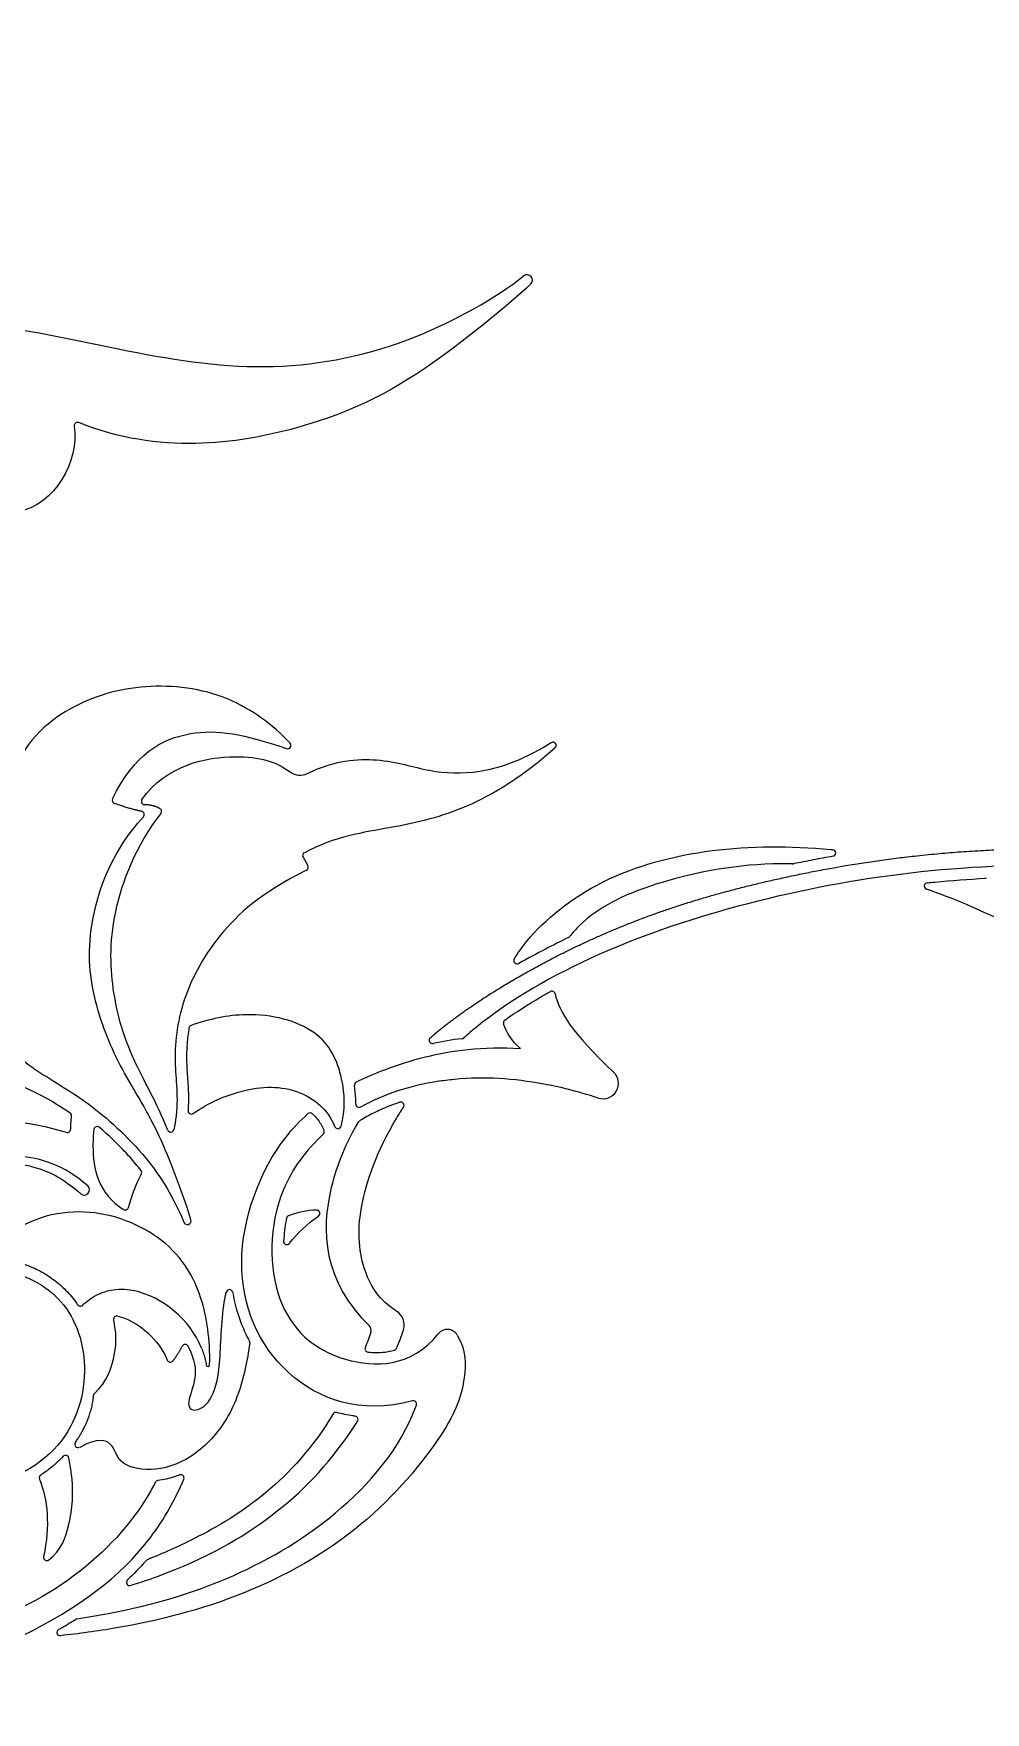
# Model space of a CAD drawing. Header units: millimetres. Extents: x -100 to 100, y -104 to 91.
# Drawn here: x 10.94 to 20.34, y -89.63 to -73.05 of the extents above; entities that cross this region are included whole.
import ezdxf

# ---------------------------------------------------------------- set-up
doc = ezdxf.new("R2010")
doc.units = ezdxf.units.MM
doc.header["$MEASUREMENT"] = 0
doc.layers.add('Layer 03', color=5, linetype='Continuous')

msp = doc.modelspace()

# ---------------------------------------------------------------- linework, layer by layer
at = {"layer": 'Layer 03'}
msp.add_line((13.605, -81.185), (13.653, -81.268), dxfattribs=at)
for centre, radius, start, end in [((15.816, -75.489), 0.0534, 312.4212, 127.9903), ((11.379, -76.925), 0.0323, 68.0891, 188.3718), ((13.454, -80.082), 0.0323, 251.0015, 42.5286), ((16.072, -80.082), 0.0323, 311.4751, 121.0222), ((13.576, -80.211), 0.164, 233.994, 295.7905), ((11.754, -80.623), 0.0323, 154.6472, 250.4605), ((12.041, -80.634), 0.0323, 144.6623, 267.3207), ((12.006, -80.764), 0.0323, 317.1356, 78.8952), ((12.177, -80.733), 0.0323, 321.9534, 60.4121), ((13.633, -81.169), 0.0323, 117.8769, 209.9325), ((18.832, -81.143), 0.0323, 280.0816, 84.524), ((13.625, -81.284), 0.0323, 296.6807, 29.9325), ((18.44, -81.219), 0.0323, 268.4774, 281.7805), ((19.771, -81.47), 0.0323, 95.8183, 251.1467), ((20.344, -81.425), 0.0323, 75.4282, 93.1685), ((16.211, -81.949), 0.0323, 295.7202, 322.358), ((15.719, -82.206), 0.0323, 149.6229, 299.459), ((16.063, -82.539), 0.0323, 12.37, 119.1431), ((12.511, -82.877), 0.0323, 110.1341, 170.2767), ((15.616, -82.818), 0.0323, 125.2467, 198.1846), ((14.882, -82.992), 0.0323, 130.6857, 282.0609), ((15.171, -82.944), 0.0323, 276.7835, 311.599), ((16.567, -83.417), 0.152, 252.1411, 46.517), ((14.145, -83.432), 0.0323, 116.0475, 188.4971), ((14.158, -83.622), 0.0323, 179.0391, 299.2328), ((14.57, -83.634), 0.0323, 326.6762, 108.5264), ((11.286, -83.733), 0.0323, 352.1947, 55.9263), ((11.573, -83.875), 0.0323, 49.4509, 173.0036), ((12.503, -83.688), 0.0323, 176.0065, 305.1243), ((13.675, -83.74), 0.0323, 47.4508, 131.6038), ((13.949, -83.833), 0.0323, 201.8061, 344.2435), ((14.177, -83.818), 0.0323, 121.7625, 149.5325), ((11.278, -83.871), 0.0323, 253.167, 2.2395), ((12.299, -83.866), 0.0323, 201.7336, 348.4984), ((13.783, -83.895), 0.0323, 312.8117, 22.3015), ((11.98, -84.297), 0.0323, 332.7572, 37.8314), ((11.446, -84.468), 0.0512, 229.494, 48.0916), ((11.851, -84.634), 0.0323, 239.0648, 345.5452), ((13.739, -84.7), 0.0323, 304.4298, 91.6662), ((12.463, -84.774), 0.0376, 202.3286, 17.6943), ((13.475, -84.753), 0.0323, 110.0046, 167.9997), ((13.445, -84.976), 0.0323, 176.8137, 320.9568), ((11.71, -86.403), 0.967, 22.5888, 77.0549), ((12.879, -85.485), 0.0323, 9.7858, 166.7798), ((11.407, -85.584), 0.0323, 213.5367, 314.4027), ((14.444, -85.801), 0.16, 342.5651, 58.1393), ((11.767, -85.745), 0.0323, 75.3103, 192.7303), ((14.214, -85.853), 0.0634, 341.2089, 45.879), ((12.441, -86.027), 0.0323, 26.924, 152.7494), ((13.048, -85.977), 0.0323, 350.6938, 28.501), ((15.029, -85.961), 0.115, 31.1678, 141.4735), ((12.295, -86.136), 0.0323, 202.505, 321.4903), ((14.249, -86.037), 0.0323, 159.2583, 264.2708), ((14.499, -86.02), 0.0323, 284.7239, 337.3723), ((12.666, -86.194), 0.0167, 187.729, 358.5184), ((11.57, -86.499), 0.0323, 131.77, 175.1414), ((13.931, -86.697), 0.0323, 74.3376, 148.6929), ((14.694, -86.582), 0.0323, 340.3849, 104.807), ((14.116, -86.735), 0.0323, 327.2195, 82.2919), ((11.384, -86.981), 0.0323, 145.8538, 299.0673), ((11.261, -87.12), 0.0323, 10.9063, 137.0825), ((11.033, -87.311), 0.0323, 122.9228, 202.051), ((12.398, -87.312), 0.0323, 336.8407, 111.5722), ((12.175, -87.37), 0.0323, 96.7311, 153.1574), ((11.076, -88.096), 0.0323, 168.3402, 308.3281), ((12.084, -88.147), 0.0323, 111.3708, 138.397), ((11.893, -88.342), 0.0323, 132.8919, 286.8241), ((11.207, -88.837), 0.0323, 119.8243, 275.8771), ((11.376, -88.735), 0.0323, 98.2295, 122.3227)]:
    msp.add_arc(centre, radius, start, end, dxfattribs=at)
for points, degree, knots in [([(14.861, -82.967), (14.966, -82.877), (15.077, -82.79), (15.193, -82.705), (15.532, -82.476), (15.925, -82.25), (16.193, -82.111), (16.756, -81.85), (17.354, -81.64), (17.671, -81.545), (18.358, -81.372), (19.188, -81.22), (19.641, -81.158), (20.625, -81.076), (21.774, -81.109), (22.342, -81.146), (23.374, -81.237), (24.008, -81.328), (24.243, -81.371), (24.584, -81.442), (24.735, -81.473), (24.777, -81.479), (24.822, -81.473), (24.842, -81.433), (24.843, -81.408), (24.825, -81.356), (24.758, -81.313), (24.72, -81.291), (24.653, -81.244), (24.635, -81.182), (24.637, -81.149), (24.663, -81.082), (24.726, -81.023), (24.765, -80.997), (24.856, -80.957), (24.963, -80.949), (25.019, -80.952), (25.126, -80.966), (25.216, -80.994), (25.264, -81.007), (25.381, -81.027), (25.566, -81.016), (25.667, -81.002), (25.87, -80.95), (26.041, -80.845), (26.117, -80.778), (26.248, -80.617), (26.336, -80.396), (26.369, -80.266), (26.42, -79.954), (26.443, -79.52), (26.449, -79.28), (26.457, -78.767), (26.464, -78.217), (26.464, -77.948), (26.447, -77.45), (26.384, -77.09), (26.342, -76.943), (26.245, -76.711), (26.124, -76.593), (26.053, -76.553), (25.877, -76.49), (25.611, -76.425), (25.46, -76.386), (25.129, -76.284), (24.757, -76.114), (24.569, -76.01), (24.207, -75.763), (23.905, -75.434), (23.775, -75.248), (23.566, -74.836), (23.485, -74.342), (23.475, -74.083), (23.514, -73.558), (23.666, -73.056), (23.772, -72.805), (24.041, -72.314), (24.438, -71.79), (24.698, -71.515), (25.063, -71.2), (25.572, -70.831), (25.857, -70.628), (26.207, -70.455), (26.358, -70.365), (26.509, -70.275)], 5, [5379.769995, 5379.769995, 5379.769995, 5379.769995, 5379.769995, 5379.769995, 5383.426558, 5383.426558, 5383.426558, 5389.867099, 5389.867099, 5389.867099, 5396.307641, 5396.307641, 5396.307641, 5402.748183, 5402.748183, 5402.748183, 5409.188724, 5409.188724, 5409.188724, 5415.629266, 5415.629266, 5415.629266, 5422.069808, 5422.069808, 5422.069808, 5428.510349, 5428.510349, 5428.510349, 5434.950891, 5434.950891, 5434.950891, 5441.391432, 5441.391432, 5441.391432, 5447.831974, 5447.831974, 5447.831974, 5454.272516, 5454.272516, 5454.272516, 5460.713057, 5460.713057, 5460.713057, 5467.153599, 5467.153599, 5467.153599, 5473.594141, 5473.594141, 5473.594141, 5480.034682, 5480.034682, 5480.034682, 5486.475224, 5486.475224, 5486.475224, 5492.915766, 5492.915766, 5492.915766, 5499.356307, 5499.356307, 5499.356307, 5505.796849, 5505.796849, 5505.796849, 5512.237391, 5512.237391, 5512.237391, 5518.677932, 5518.677932, 5518.677932, 5525.118474, 5525.118474, 5525.118474, 5531.559016, 5531.559016, 5531.559016, 5537.999557, 5537.999557, 5537.999557, 5544.004177, 5544.004177, 5544.004177, 5544.004177, 5545.004177, 5545.004177, 5545.004177, 5545.004177, 5545.004177, 5545.004177]), ([(6.011, -77.636), (6.999, -76.596), (8.576, -75.97), (10.307, -75.826), (11.905, -76.216), (13.314, -76.424), (14.656, -76.147), (15.498, -75.67), (15.783, -75.447)], 3, [434.518781, 434.518781, 434.518781, 434.518781, 445.58247, 457.061055, 468.539641, 480.018227, 491.496812, 501.171449, 501.171449, 501.171449, 501.171449]), ([(15.852, -75.529), (15.616, -75.745), (14.84, -76.386), (13.745, -77.002), (12.182, -77.213), (11.391, -76.895)], 3, [502.184512, 502.184512, 502.184512, 502.184512, 510.523336, 521.691364, 532.604023, 532.604023, 532.604023, 532.604023]), ([(13.477, -80.06), (13.31, -79.878), (12.844, -79.541), (12.036, -79.453), (11.297, -79.657), (10.844, -80.052), (10.714, -80.42)], 3, [349.814882, 349.814882, 349.814882, 349.814882, 354.528224, 360.016773, 365.505321, 370.88205, 370.88205, 370.88205, 370.88205]), ([(11.725, -80.61), (11.935, -80.167), (12.475, -79.869), (13.021, -79.967), (13.443, -80.113)], 3, [335.939714, 335.939714, 335.939714, 335.939714, 342.810319, 349.285953, 349.285953, 349.285953, 349.285953]), ([(12.014, -80.615), (12.258, -80.271), (13, -80.13), (13.342, -80.243), (13.479, -80.343)], 3, [258.915557, 258.915557, 258.915557, 258.915557, 264.506134, 269.423575, 269.423575, 269.423575, 269.423575]), ([(16.093, -80.106), (15.707, -80.448), (15.117, -80.759), (14.511, -80.894), (13.919, -80.981), (13.618, -81.14)], 3, [287.171181, 287.171181, 287.171181, 287.171181, 292.802521, 298.661704, 304.33548, 304.33548, 304.33548, 304.33548]), ([(13.647, -80.358), (13.921, -80.226), (14.392, -80.191), (14.854, -80.352), (15.321, -80.368), (15.729, -80.25), (16.055, -80.054)], 3, [270.516837, 270.516837, 270.516837, 270.516837, 274.258349, 278.406021, 282.553694, 286.57935, 286.57935, 286.57935, 286.57935]), ([(10.456, -80.438), (10.183, -80.732), (9.992, -81.356), (10.072, -82.09), (10.39, -82.766), (10.834, -83.222), (11.318, -83.488), (11.837, -83.877), (12.268, -84.397), (12.429, -84.788)], 3, [270.526062, 270.526062, 270.526062, 270.526062, 275.523254, 280.584565, 285.645877, 290.707189, 295.7685, 300.829812, 305.384116, 305.384116, 305.384116, 305.384116]), ([(12.499, -84.763), (12.405, -84.466), (12.161, -83.813), (11.776, -83.249), (11.518, -82.582), (11.45, -81.865), (11.728, -81.112), (12.03, -80.786)], 3, [306.096539, 306.096539, 306.096539, 306.096539, 310.850244, 316.579427, 322.308609, 328.037791, 333.516488, 333.516488, 333.516488, 333.516488]), ([(12.269, -83.878), (12.159, -83.603), (11.888, -83.145), (11.715, -82.548), (11.678, -81.788), (11.956, -81.068), (12.203, -80.753)], 3, [326.073293, 326.073293, 326.073293, 326.073293, 330.950286, 336.392808, 341.835331, 347.126961, 347.126961, 347.126961, 347.126961]), ([(15.691, -82.19), (15.725, -82.131), (15.91, -81.868), (16.521, -81.365), (17.638, -81.071), (18.411, -81.071), (18.829, -81.11), (18.835, -81.111)], 3, [144.037694, 144.037694, 144.037694, 144.037694, 146.037539, 152.80335, 159.569161, 166.334972, 166.440969, 166.440969, 166.440969, 166.440969]), ([(18.838, -81.175), (18.772, -81.187), (18.642, -81.211), (18.512, -81.237), (18.447, -81.25)], 3, [167.014981, 167.014981, 167.014981, 167.014981, 168.245344, 169.476674, 169.476674, 169.476674, 169.476674]), ([(13.64, -81.313), (13.191, -81.538), (12.726, -81.951), (12.367, -82.649), (12.321, -83.256), (12.383, -83.615), (12.331, -83.873)], 3, [305.573488, 305.573488, 305.573488, 305.573488, 310.63197, 315.804281, 320.976593, 325.560987, 325.560987, 325.560987, 325.560987]), ([(21.833, -81.856), (22.604, -81.688), (23.778, -81.825), (24.94, -82.231), (25.246, -82.358), (25.34, -82.211), (25.177, -82.015), (24.125, -81.529), (22.585, -81.286), (21.208, -81.238), (19.612, -81.3), (17.971, -81.613), (16.487, -82.108), (15.602, -82.618), (15.232, -82.933), (15.193, -82.968)], 3, [5293.661481, 5293.661481, 5293.661481, 5293.661481, 5300.40929, 5307.335493, 5314.261696, 5321.187899, 5328.114101, 5335.040304, 5341.966507, 5348.89271, 5355.818913, 5362.745116, 5369.671319, 5376.597522, 5377.445347, 5377.445347, 5377.445347, 5377.445347]), ([(18.439, -81.251), (18.374, -81.249), (17.897, -81.249), (17.003, -81.432), (16.467, -81.708), (16.267, -81.93), (16.237, -81.969)], 3, [169.523111, 169.523111, 169.523111, 169.523111, 170.520427, 176.723147, 182.925866, 184.166395, 184.166395, 184.166395, 184.166395]), ([(30.565, -89.609), (30.2, -89.626), (29.92, -89.516), (29.556, -89.459), (28.663, -89.68), (27.385, -89.504), (26.438, -88.889), (25.917, -87.925), (25.844, -86.86), (26.309, -86.909), (27.033, -86.584), (27.325, -85.536), (27.07, -84.563), (26.553, -83.68), (25.672, -82.824), (24.517, -82.285), (23.428, -82.199), (22.487, -82.255), (21.912, -82.414), (21.679, -82.451), (20.632, -81.853), (20.022, -81.59), (19.761, -81.501)], 3, [5160.984313, 5160.984313, 5160.984313, 5160.984313, 5166.930704, 5173.133423, 5179.336142, 5185.538861, 5191.74158, 5197.944299, 5204.147019, 5210.349738, 5216.552457, 5222.755176, 5228.957895, 5235.160614, 5241.363334, 5247.566053, 5253.768772, 5259.971491, 5266.17421, 5272.376929, 5278.579649, 5283.000994, 5283.000994, 5283.000994, 5283.000994]), ([(19.768, -81.438), (19.793, -81.435), (19.984, -81.416), (20.175, -81.402), (20.342, -81.393)], 3, [5283.543193, 5283.543193, 5283.543193, 5283.543193, 5284.006226, 5287.108688, 5287.108688, 5287.108688, 5287.108688]), ([(6.35, -81.877), (6.297, -82.301), (6.727, -83.02), (7.539, -83.366), (8.566, -83.301), (9.528, -83.085), (10.329, -83.235), (10.994, -83.496), (11.304, -83.706)], 3, [268.986523, 268.986523, 268.986523, 268.986523, 275.194278, 281.87518, 288.556083, 295.236986, 301.917888, 307.571703, 307.571703, 307.571703, 307.571703]), ([(16.225, -81.978), (16.149, -82.015), (15.984, -82.097), (15.822, -82.185), (15.735, -82.234)], 3, [140.090739, 140.090739, 140.090739, 140.090739, 141.65513, 143.514667, 143.514667, 143.514667, 143.514667]), ([(15.598, -82.792), (15.712, -82.711), (15.862, -82.616), (16.015, -82.528), (16.047, -82.511)], 3, [128.75669, 128.75669, 128.75669, 128.75669, 131.363304, 132.037074, 132.037074, 132.037074, 132.037074]), ([(13.98, -83.841), (14.026, -83.68), (14.01, -83.334), (13.798, -82.866), (13.128, -82.688), (12.676, -82.782), (12.5, -82.846)], 3, [99.985061, 99.985061, 99.985061, 99.985061, 103.765001, 108.275801, 112.7866, 115.921942, 115.921942, 115.921942, 115.921942]), ([(12.146, -87.355), (12.123, -87.4), (11.944, -87.728), (11.418, -88.304), (10.272, -88.917), (8.175, -88.979), (6.026, -88.097), (4.229, -86.674), (2.866, -84.579), (2.344, -83.29), (2.204, -82.884)], 3, [348.054548, 348.054548, 348.054548, 348.054548, 349.478039, 358.441522, 367.405005, 376.368487, 385.33197, 394.295453, 403.258935, 407.398502, 407.398502, 407.398502, 407.398502]), ([(12.479, -82.871), (12.475, -82.896), (12.463, -82.976), (12.454, -83.108), (12.456, -83.242), (12.464, -83.354), (12.47, -83.444), (12.475, -83.541), (12.474, -83.621), (12.471, -83.67), (12.47, -83.686)], 3, [116.131879, 116.131879, 116.131879, 116.131879, 116.601387, 117.619793, 118.590671, 119.093576, 119.69031, 120.266455, 120.893121, 121.183995, 121.183995, 121.183995, 121.183995]), ([(14.371, -83.298), (14.389, -83.291), (14.655, -83.19), (14.94, -83.113), (15.234, -83.083)], 3, [161.230227, 161.230227, 161.230227, 161.230227, 161.644724, 167.310875, 167.310875, 167.310875, 167.310875]), ([(1.758, -83.313), (1.991, -84.069), (2.589, -85.526), (4.063, -87.517), (6.153, -89.294), (8.982, -89.572), (10.952, -88.915), (11.995, -88.151), (12.343, -87.523), (12.428, -87.325)], 3, [411.500222, 411.500222, 411.500222, 411.500222, 420.844944, 431.469581, 442.094219, 452.718857, 463.343495, 473.968133, 478.728242, 478.728242, 478.728242, 478.728242]), ([(16.52, -83.562), (16.306, -83.493), (15.82, -83.378), (15.353, -83.346), (14.986, -83.391), (14.928, -83.4)], 3, [139.316339, 139.316339, 139.316339, 139.316339, 143.081418, 150.388388, 151.735145, 151.735145, 151.735145, 151.735145]), ([(12.521, -83.715), (12.678, -83.604), (13.061, -83.444), (13.556, -83.437), (13.85, -83.672), (13.919, -83.845)], 3, [121.634701, 121.634701, 121.634701, 121.634701, 125.140503, 129.943715, 134.067302, 134.067302, 134.067302, 134.067302]), ([(14.126, -83.622), (14.126, -83.605), (14.125, -83.543), (14.119, -83.481), (14.113, -83.437)], 3, [157.932423, 157.932423, 157.932423, 157.932423, 158.255751, 159.081296, 159.081296, 159.081296, 159.081296]), ([(14.528, -85.665), (14.359, -85.56), (14.176, -85.263), (14.116, -84.697), (14.354, -84.038), (14.573, -83.689), (14.597, -83.652)], 3, [-20.825408, -20.825408, -20.825408, -20.825408, -14.966872, -8.040668, -1.114465, -0.287463, -0.287463, -0.287463, -0.287463]), ([(14.56, -83.604), (14.502, -83.623), (14.397, -83.663), (14.274, -83.723), (14.199, -83.766), (14.169, -83.784), (14.16, -83.79)], 3, [0.207687, 0.207687, 0.207687, 0.207687, 1.346076, 2.286554, 2.741824, 2.9459, 2.9459, 2.9459, 2.9459]), ([(11.268, -83.902), (11.262, -83.9), (10.777, -83.758), (9.986, -83.763), (9.223, -84.142), (8.574, -84.577), (7.91, -84.743), (7.306, -84.717), (6.946, -84.421)], 3, [219.33148, 219.33148, 219.33148, 219.33148, 219.414679, 225.218383, 231.022088, 236.825792, 242.629496, 248.354137, 248.354137, 248.354137, 248.354137]), ([(12.006, -84.277), (11.988, -84.254), (11.935, -84.189), (11.861, -84.106), (11.785, -84.028), (11.705, -83.949), (11.64, -83.89), (11.594, -83.85)], 3, [40.165918, 40.165918, 40.165918, 40.165918, 40.689574, 41.734763, 42.229917, 42.698803, 43.840173, 43.840173, 43.840173, 43.840173]), ([(14.686, -86.551), (14.169, -86.688), (13.327, -86.379), (12.829, -85.225), (13.221, -84.16), (13.575, -83.786), (13.654, -83.716)], 3, [440.237329, 440.237329, 440.237329, 440.237329, 448.73115, 457.542791, 466.354431, 468.647968, 468.647968, 468.647968, 468.647968]), ([(13.697, -83.717), (13.704, -83.723), (13.725, -83.744), (13.757, -83.781), (13.788, -83.83), (13.805, -83.865), (13.812, -83.883)], 3, [344.573645, 344.573645, 344.573645, 344.573645, 344.758191, 345.112843, 345.478003, 345.835199, 345.835199, 345.835199, 345.835199]), ([(14.149, -83.801), (14.033, -83.997), (13.772, -84.602), (13.8, -85.363), (14.258, -85.807)], 3, [3.042835, 3.042835, 3.042835, 3.042835, 6.507144, 12.817818, 12.817818, 12.817818, 12.817818]), ([(9.865, -85.791), (9.856, -85.647), (10.108, -85.243), (10.765, -85.219), (11.367, -85.608), (11.526, -86.413), (11.14, -87.23), (10.002, -87.548), (9.116, -87.207), (8.507, -86.254), (8.577, -85.063), (9.173, -84.357), (9.812, -84.024), (10.248, -84.005)], 3, [353.334774, 353.334774, 353.334774, 353.334774, 358.574139, 364.619061, 370.663983, 376.708904, 382.753826, 388.798748, 394.84367, 400.888591, 406.933513, 412.978435, 418.719402, 418.719402, 418.719402, 418.719402]), ([(11.54, -83.871), (11.534, -83.923), (11.519, -84.191), (11.582, -84.511), (11.834, -84.662)], 3, [44.271453, 44.271453, 44.271453, 44.271453, 45.361934, 49.664908, 49.664908, 49.664908, 49.664908]), ([(13.805, -83.919), (13.637, -84.073), (13.265, -84.569), (13.267, -85.651), (13.908, -86.225), (14.673, -86.224), (14.94, -85.889)], 3, [346.077764, 346.077764, 346.077764, 346.077764, 350.532905, 357.839875, 365.146844, 371.738554, 371.738554, 371.738554, 371.738554]), ([(11.48, -84.43), (11.241, -84.216), (10.768, -84.096), (10.146, -84.133), (9.634, -84.343), (9.156, -84.742), (8.952, -85.296), (8.961, -85.844), (9.238, -86.279), (9.621, -86.445), (9.942, -86.32), (9.958, -86.037), (9.756, -85.878), (9.404, -85.898), (9.198, -85.627), (9.188, -85.147), (9.303, -84.87)], 3, [254.591883, 254.591883, 254.591883, 254.591883, 257.603636, 260.796147, 263.988658, 267.181168, 270.373679, 273.56619, 276.758701, 279.951212, 283.143723, 286.336234, 289.528745, 292.721256, 295.913767, 298.88639, 298.88639, 298.88639, 298.88639]), ([(9.85, -84.342), (9.926, -84.301), (10.163, -84.215), (10.525, -84.165), (10.947, -84.224), (11.217, -84.339), (11.413, -84.507)], 3, [242.754756, 242.754756, 242.754756, 242.754756, 244.293092, 247.496369, 250.699646, 253.604668, 253.604668, 253.604668, 253.604668]), ([(12.683, -86.194), (12.689, -85.945), (12.61, -85.393), (12.193, -84.855), (11.339, -84.584), (10.739, -84.826), (10.518, -85.066), (10.502, -85.085)], 3, [108.289063, 108.289063, 108.289063, 108.289063, 115.305123, 125.929761, 136.554398, 147.179036, 148.052552, 148.052552, 148.052552, 148.052552]), ([(13.443, -84.747), (13.429, -84.812), (13.419, -84.888), (13.414, -84.964), (13.413, -84.974)], 3, [-8.458553, -8.458553, -8.458553, -8.458553, -7.219588, -7.040379, -7.040379, -7.040379, -7.040379]), ([(10.525, -85.139), (10.562, -85.14), (10.65, -85.148), (10.788, -85.178), (10.937, -85.231), (11.078, -85.305), (11.208, -85.401), (11.304, -85.499), (11.357, -85.569), (11.376, -85.597), (11.38, -85.602)], 3, [85.276849, 85.276849, 85.276849, 85.276849, 85.953635, 86.920451, 87.893495, 88.876985, 89.873393, 90.887752, 91.404276, 91.512767, 91.512767, 91.512767, 91.512767]), ([(11.429, -85.607), (11.451, -85.586), (11.59, -85.468), (11.778, -85.427), (11.927, -85.461)], 3, [91.864856, 91.864856, 91.864856, 91.864856, 93.402791, 101.2387, 101.2387, 101.2387, 101.2387]), ([(12.469, -86.012), (12.54, -86.15), (12.558, -86.343), (12.446, -86.584), (12.515, -86.671), (12.7, -86.581), (12.798, -86.236), (12.794, -85.736), (12.84, -85.509), (12.847, -85.478)], 3, [108.399729, 108.399729, 108.399729, 108.399729, 110.583416, 113.050646, 115.517875, 117.985105, 120.452335, 122.919564, 123.330039, 123.330039, 123.330039, 123.330039]), ([(12.911, -85.48), (12.929, -85.588), (12.975, -85.753), (13.047, -85.908), (13.076, -85.961)], 3, [123.878051, 123.878051, 123.878051, 123.878051, 125.912851, 127.041024, 127.041024, 127.041024, 127.041024]), ([(11.548, -86.475), (11.67, -86.366), (11.769, -86.079), (11.763, -85.874), (11.736, -85.753)], 3, [150.051985, 150.051985, 150.051985, 150.051985, 152.65473, 155.012518, 155.012518, 155.012518, 155.012518]), ([(15.128, -85.901), (15.219, -86.052), (15.207, -86.373), (15.081, -86.802), (14.234, -87.829), (13.025, -88.511), (11.98, -88.768), (11.391, -88.85), (11.21, -88.869)], 3, [373.104217, 373.104217, 373.104217, 373.104217, 378.446453, 385.324136, 392.20182, 399.079503, 405.957187, 409.07796, 409.07796, 409.07796, 409.07796]), ([(13.08, -85.982), (13.066, -86.067), (13.016, -86.367), (12.863, -86.774), (12.506, -87.138), (12.093, -87.269), (11.754, -87.164), (11.754, -86.965), (11.576, -86.912), (11.4, -87.01)], 3, [127.172996, 127.172996, 127.172996, 127.172996, 128.346675, 131.351405, 134.356136, 137.360866, 140.365597, 143.370327, 146.12688, 146.12688, 146.12688, 146.12688]), ([(12.603, -86.032), (12.618, -86.068), (12.636, -86.122), (12.647, -86.178), (12.649, -86.196)], 3, [106.924831, 106.924831, 106.924831, 106.924831, 107.649376, 107.980745, 107.980745, 107.980745, 107.980745]), ([(14.246, -86.069), (14.301, -86.075), (14.389, -86.075), (14.474, -86.06), (14.507, -86.051)], 3, [-25.642153, -25.642153, -25.642153, -25.642153, -24.600888, -24.015282, -24.015282, -24.015282, -24.015282]), ([(11.372, -88.703), (11.481, -88.687), (12.063, -88.583), (12.848, -88.352), (13.928, -87.752), (14.57, -87.026), (14.724, -86.593)], 3, [410.921604, 410.921604, 410.921604, 410.921604, 412.857365, 421.969542, 431.081718, 439.803014, 439.803014, 439.803014, 439.803014]), ([(14.12, -86.703), (14.113, -86.702), (14.052, -86.693), (13.992, -86.68), (13.939, -86.666)], 3, [308.964222, 308.964222, 308.964222, 308.964222, 309.097391, 310.108069, 310.108069, 310.108069, 310.108069]), ([(11.902, -88.372), (11.997, -88.344), (12.591, -88.141), (13.345, -87.707), (13.861, -87.183), (14.125, -86.78), (14.143, -86.753)], 3, [286.783141, 286.783141, 286.783141, 286.783141, 288.464094, 298.160064, 307.856033, 308.562543, 308.562543, 308.562543, 308.562543]), ([(13.903, -86.68), (13.498, -87.345), (12.807, -87.797), (12.219, -88.059), (12.072, -88.116)], 3, [273.915965, 273.915965, 273.915965, 273.915965, 281.734305, 284.482032, 284.482032, 284.482032, 284.482032]), ([(11.238, -87.098), (11.199, -87.139), (11.128, -87.205), (11.049, -87.262), (11.015, -87.284)], 3, [48.379023, 48.379023, 48.379023, 48.379023, 49.419393, 50.177287, 50.177287, 50.177287, 50.177287]), ([(11.096, -88.121), (11.219, -88.024), (11.314, -87.756), (11.347, -87.422), (11.303, -87.165), (11.293, -87.114)], 3, [29.192775, 29.192775, 29.192775, 29.192775, 36.857684, 45.821167, 47.938585, 47.938585, 47.938585, 47.938585]), ([(12.386, -87.282), (12.369, -87.289), (12.299, -87.314), (12.226, -87.331), (12.171, -87.338)], 3, [479.198543, 479.198543, 479.198543, 479.198543, 479.544199, 480.575466, 480.575466, 480.575466, 480.575466]), ([(12.06, -88.125), (12.056, -88.129), (11.996, -88.196), (11.933, -88.26), (11.871, -88.318)], 3, [284.576371, 284.576371, 284.576371, 284.576371, 284.673469, 286.245816, 286.245816, 286.245816, 286.245816]), ([(11.191, -88.809), (11.201, -88.803), (11.258, -88.77), (11.314, -88.736), (11.359, -88.708)], 3, [409.622687, 409.622687, 409.622687, 409.622687, 409.837301, 410.837503, 410.837503, 410.837503, 410.837503])]:
    msp.add_open_spline(points, degree=degree, knots=knots, dxfattribs=at)
for points, degree in [([(11.347, -76.929), (11.397, -77.274), (11.151, -77.711), (10.798, -77.772)], 3), ([(12.012, -80.732), (11.906, -80.712), (11.743, -80.654)], 2), ([(12.193, -80.705), (12.132, -80.67), (12.039, -80.666)], 2), ([(16.094, -82.532), (16.134, -82.715), (16.262, -82.919), (16.671, -83.307)], 3), ([(15.751, -83.074), (15.667, -82.998), (15.614, -82.916), (15.585, -82.828)], 3), ([(15.175, -82.976), (15.077, -82.987), (14.981, -83.004), (14.889, -83.023)], 3), ([(15.234, -83.083), (15.397, -83.066), (15.569, -83.062), (15.751, -83.074)], 3), ([(14.131, -83.403), (14.208, -83.365), (14.289, -83.33), (14.371, -83.298)], 3), ([(14.928, -83.4), (14.68, -83.438), (14.42, -83.513), (14.174, -83.651)], 3), ([(11.318, -83.737), (11.308, -83.814), (11.31, -83.87)], 2), ([(11.882, -84.642), (11.912, -84.525), (11.956, -84.414), (12.009, -84.311)], 3), ([(13.738, -84.668), (13.642, -84.671), (13.549, -84.692), (13.464, -84.723)], 3), ([(13.471, -84.996), (13.552, -84.896), (13.645, -84.804), (13.757, -84.727)], 3), ([(11.776, -85.714), (12.053, -85.787), (12.211, -86.017), (12.265, -86.148)], 3), ([(14.274, -85.873), (14.256, -85.925), (14.238, -85.976), (14.219, -86.026)], 3), ([(14.529, -86.033), (14.556, -85.968), (14.579, -85.906), (14.597, -85.849)], 3), ([(12.321, -86.156), (12.369, -86.095), (12.412, -86.012)], 2), ([(11.357, -86.963), (11.518, -86.726), (11.538, -86.496)], 2), ([(11.003, -87.323), (11.085, -87.526), (11.108, -87.782), (11.044, -88.089)], 3)]:
    msp.add_open_spline(points, degree=degree, dxfattribs=at)

doc.saveas('drawing.dxf')
